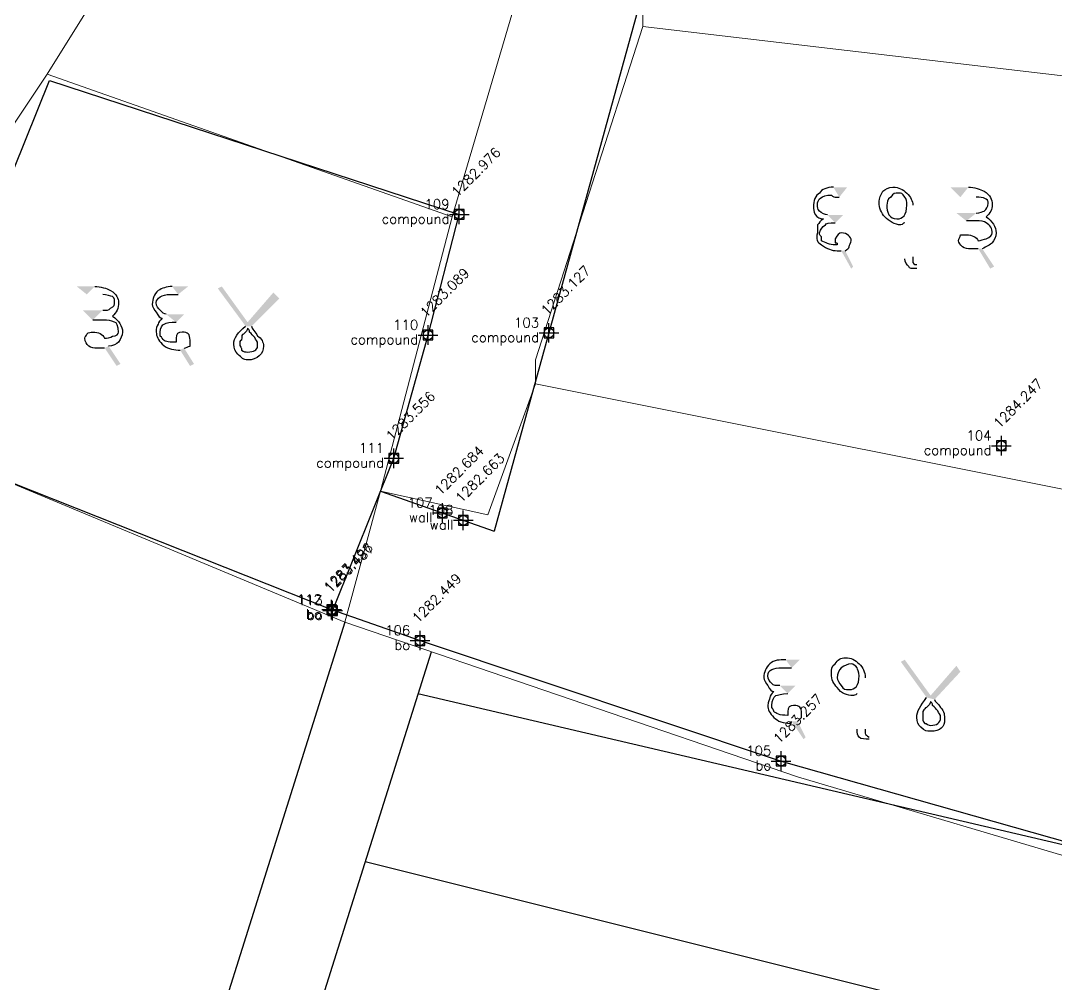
# Model space of a CAD drawing. Header units: metres. Extents: x 345912 to 349030, y 3061206 to 3061792.
# Drawn here: x 346827.06 to 346853.55, y 3061487.11 to 3061511.76 of the extents above; entities that cross this region are included whole.
import ezdxf
from ezdxf.enums import TextEntityAlignment as Align

# ---------------------------------------------------------------- set-up
doc = ezdxf.new("R2010")
doc.units = ezdxf.units.M
doc.header["$MEASUREMENT"] = 0
doc.header["$PDMODE"] = 98
doc.header["$PDSIZE"] = 0.25
for name, color, linetype in [('bo', 7, 'Continuous'), ('Boundary', 6, 'Continuous'), ('compound', 7, 'Continuous'), ('Features', 5, 'Continuous'), ('PDF4_Geometry', 7, 'Continuous'), ('PDF4_Solid Fills', 7, 'Continuous'), ('Points', 7, 'Continuous'), ('Points-ELV', 6, 'Continuous'), ('Points-NUM', 4, 'Continuous'), ('Points-TXT', 3, 'Continuous'), ('wall', 42, 'Continuous')]:
    doc.layers.add(name, color=color, linetype=linetype)
doc.styles.add('romans', font='romans.shx')

# ---------------------------------------------------------------- blocks, each defined once
blk = doc.blocks.new('POINTS')
at = {"layer": 'Points'}
blk.add_line((0, 0), (0, 0), dxfattribs=at)
blk.add_point((0, 0), dxfattribs=at)
at = {"layer": 'Points-ELV', "style": 'romans'}
blk.add_attdef('ELEV', text='', height=1, rotation=45, dxfattribs=at).set_placement((0, 0), align=Align.BOTTOM_LEFT)
at = {"layer": 'Points-NUM', "style": 'romans'}
blk.add_attdef('PTNUM', text='', height=1, dxfattribs=at).set_placement((0, 0), align=Align.BOTTOM_RIGHT)
at = {"layer": 'Points-TXT', "style": 'romans'}
blk.add_attdef('DESC', text='', height=1, dxfattribs=at).set_placement((0, 0), align=Align.BOTTOM_RIGHT)
blk = doc.blocks.new('dh')
at = {"layer": 'Boundary'}
blk.add_lwpolyline([(346550.096, 3061299.2), (346553.718, 3061308.447), (346559.814, 3061320.222), (346570.738, 3061315.886), (346573, 3061315.095), (346582.238, 3061312.012), (346591.155, 3061309.482), (346594.07465, 3061308.65361), (346600.012, 3061309.172), (346601.871, 3061311.018), (346603.141, 3061312.283), (346611.952, 3061317.989)], dxfattribs=at)
at = {"layer": 'Features'}
for points in [[(346578.814, 3061332.103), (346574.89876, 3061317.89177)], [(346559.814, 3061320.222), (346563.52092, 3061329.41907), (346574.005, 3061325.996)], [(346570.76731, 3061315.87437), (346572.329, 3061319.758), (346573.205, 3061322.91), (346574.005, 3061325.996)], [(346571.99222, 3061318.92049), (346574.89876, 3061317.89177)]]:
    blk.add_lwpolyline(points, dxfattribs=at)
at = {"layer": 'bo', "linetype": 'Continuous'}
ref = blk.add_blockref('POINTS', (346570.738, 3061315.886, 1283.496), dxfattribs=at)
ref.add_attrib('PTNUM', '112', dxfattribs={"layer": 'Points-NUM', "height": 0.25, "style": 'romans'}).set_placement((346570.488, 3061315.9485, 1283.496), align=Align.BOTTOM_RIGHT)
ref.add_attrib('DESC', 'bo', dxfattribs={"layer": 'Points-TXT', "height": 0.25, "style": 'romans'}).set_placement((346570.488, 3061315.5735, 1283.496), align=Align.BOTTOM_RIGHT)
ref.add_attrib('ELEV', '1283.496', dxfattribs={"layer": 'Points-ELV', "height": 0.25, "rotation": 45, "style": 'romans'}).set_placement((346570.738, 3061316.261, 1283.496), align=Align.BOTTOM_LEFT)
ref = blk.add_blockref('POINTS', (346570.762, 3061315.861, 1283.487), dxfattribs=at)
ref.add_attrib('PTNUM', '113', dxfattribs={"layer": 'Points-NUM', "height": 0.25, "style": 'romans'}).set_placement((346570.512, 3061315.9235, 1283.487), align=Align.BOTTOM_RIGHT)
ref.add_attrib('DESC', 'bo', dxfattribs={"layer": 'Points-TXT', "height": 0.25, "style": 'romans'}).set_placement((346570.512, 3061315.5485, 1283.487), align=Align.BOTTOM_RIGHT)
ref.add_attrib('ELEV', '1283.487', dxfattribs={"layer": 'Points-ELV', "height": 0.25, "rotation": 45, "style": 'romans'}).set_placement((346570.762, 3061316.236, 1283.487), align=Align.BOTTOM_LEFT)
ref = blk.add_blockref('POINTS', (346573, 3061315.095, 1282.449), dxfattribs=at)
ref.add_attrib('PTNUM', '106', dxfattribs={"layer": 'Points-NUM', "height": 0.25, "style": 'romans'}).set_placement((346572.75, 3061315.1575, 1282.449), align=Align.BOTTOM_RIGHT)
ref.add_attrib('DESC', 'bo', dxfattribs={"layer": 'Points-TXT', "height": 0.25, "style": 'romans'}).set_placement((346572.75, 3061314.7825, 1282.449), align=Align.BOTTOM_RIGHT)
ref.add_attrib('ELEV', '1282.449', dxfattribs={"layer": 'Points-ELV', "height": 0.25, "rotation": 45, "style": 'romans'}).set_placement((346573, 3061315.47, 1282.449), align=Align.BOTTOM_LEFT)
ref = blk.add_blockref('POINTS', (346582.238, 3061312.012, 1283.257), dxfattribs=at)
ref.add_attrib('PTNUM', '105', dxfattribs={"layer": 'Points-NUM', "height": 0.25, "style": 'romans'}).set_placement((346581.988, 3061312.0745, 1283.257), align=Align.BOTTOM_RIGHT)
ref.add_attrib('DESC', 'bo', dxfattribs={"layer": 'Points-TXT', "height": 0.25, "style": 'romans'}).set_placement((346581.988, 3061311.6995, 1283.257), align=Align.BOTTOM_RIGHT)
ref.add_attrib('ELEV', '1283.257', dxfattribs={"layer": 'Points-ELV', "height": 0.25, "rotation": 45, "style": 'romans'}).set_placement((346582.238, 3061312.387, 1283.257), align=Align.BOTTOM_LEFT)
at = {"layer": 'compound', "linetype": 'Continuous'}
ref = blk.add_blockref('POINTS', (346574.005, 3061325.996, 1282.976), dxfattribs=at)
ref.add_attrib('PTNUM', '109', dxfattribs={"layer": 'Points-NUM', "height": 0.25, "style": 'romans'}).set_placement((346573.755, 3061326.0585, 1282.976), align=Align.BOTTOM_RIGHT)
ref.add_attrib('DESC', 'compound', dxfattribs={"layer": 'Points-TXT', "height": 0.25, "style": 'romans'}).set_placement((346573.755, 3061325.6835, 1282.976), align=Align.BOTTOM_RIGHT)
ref.add_attrib('ELEV', '1282.976', dxfattribs={"layer": 'Points-ELV', "height": 0.25, "rotation": 45, "style": 'romans'}).set_placement((346574.005, 3061326.371, 1282.976), align=Align.BOTTOM_LEFT)
ref = blk.add_blockref('POINTS', (346573.205, 3061322.91, 1283.089), dxfattribs=at)
ref.add_attrib('PTNUM', '110', dxfattribs={"layer": 'Points-NUM', "height": 0.25, "style": 'romans'}).set_placement((346572.955, 3061322.9725, 1283.089), align=Align.BOTTOM_RIGHT)
ref.add_attrib('DESC', 'compound', dxfattribs={"layer": 'Points-TXT', "height": 0.25, "style": 'romans'}).set_placement((346572.955, 3061322.5975, 1283.089), align=Align.BOTTOM_RIGHT)
ref.add_attrib('ELEV', '1283.089', dxfattribs={"layer": 'Points-ELV', "height": 0.25, "rotation": 45, "style": 'romans'}).set_placement((346573.205, 3061323.285, 1283.089), align=Align.BOTTOM_LEFT)
ref = blk.add_blockref('POINTS', (346576.297, 3061322.967, 1283.127), dxfattribs=at)
ref.add_attrib('PTNUM', '103', dxfattribs={"layer": 'Points-NUM', "height": 0.25, "style": 'romans'}).set_placement((346576.047, 3061323.0295, 1283.127), align=Align.BOTTOM_RIGHT)
ref.add_attrib('DESC', 'compound', dxfattribs={"layer": 'Points-TXT', "height": 0.25, "style": 'romans'}).set_placement((346576.047, 3061322.6545, 1283.127), align=Align.BOTTOM_RIGHT)
ref.add_attrib('ELEV', '1283.127', dxfattribs={"layer": 'Points-ELV', "height": 0.25, "rotation": 45, "style": 'romans'}).set_placement((346576.297, 3061323.342, 1283.127), align=Align.BOTTOM_LEFT)
ref = blk.add_blockref('POINTS', (346587.873, 3061320.079, 1284.247), dxfattribs=at)
ref.add_attrib('PTNUM', '104', dxfattribs={"layer": 'Points-NUM', "height": 0.25, "style": 'romans'}).set_placement((346587.623, 3061320.1415, 1284.247), align=Align.BOTTOM_RIGHT)
ref.add_attrib('DESC', 'compound', dxfattribs={"layer": 'Points-TXT', "height": 0.25, "style": 'romans'}).set_placement((346587.623, 3061319.7665, 1284.247), align=Align.BOTTOM_RIGHT)
ref.add_attrib('ELEV', '1284.247', dxfattribs={"layer": 'Points-ELV', "height": 0.25, "rotation": 45, "style": 'romans'}).set_placement((346587.873, 3061320.454, 1284.247), align=Align.BOTTOM_LEFT)
ref = blk.add_blockref('POINTS', (346572.329, 3061319.758, 1283.556), dxfattribs=at)
ref.add_attrib('PTNUM', '111', dxfattribs={"layer": 'Points-NUM', "height": 0.25, "style": 'romans'}).set_placement((346572.079, 3061319.8205, 1283.556), align=Align.BOTTOM_RIGHT)
ref.add_attrib('DESC', 'compound', dxfattribs={"layer": 'Points-TXT', "height": 0.25, "style": 'romans'}).set_placement((346572.079, 3061319.4455, 1283.556), align=Align.BOTTOM_RIGHT)
ref.add_attrib('ELEV', '1283.556', dxfattribs={"layer": 'Points-ELV', "height": 0.25, "rotation": 45, "style": 'romans'}).set_placement((346572.329, 3061320.133, 1283.556), align=Align.BOTTOM_LEFT)
at = {"layer": 'wall', "linetype": 'Continuous'}
ref = blk.add_blockref('POINTS', (346573.573, 3061318.361, 1282.684), dxfattribs=at)
ref.add_attrib('PTNUM', '107', dxfattribs={"layer": 'Points-NUM', "height": 0.25, "style": 'romans'}).set_placement((346573.323, 3061318.4235, 1282.684), align=Align.BOTTOM_RIGHT)
ref.add_attrib('DESC', 'wall', dxfattribs={"layer": 'Points-TXT', "height": 0.25, "style": 'romans'}).set_placement((346573.323, 3061318.0485, 1282.684), align=Align.BOTTOM_RIGHT)
ref.add_attrib('ELEV', '1282.684', dxfattribs={"layer": 'Points-ELV', "height": 0.25, "rotation": 45, "style": 'romans'}).set_placement((346573.573, 3061318.736, 1282.684), align=Align.BOTTOM_LEFT)
ref = blk.add_blockref('POINTS', (346574.107, 3061318.172, 1282.663), dxfattribs=at)
ref.add_attrib('PTNUM', '108', dxfattribs={"layer": 'Points-NUM', "height": 0.25, "style": 'romans'}).set_placement((346573.857, 3061318.2345, 1282.663), align=Align.BOTTOM_RIGHT)
ref.add_attrib('DESC', 'wall', dxfattribs={"layer": 'Points-TXT', "height": 0.25, "style": 'romans'}).set_placement((346573.857, 3061317.8595, 1282.663), align=Align.BOTTOM_RIGHT)
ref.add_attrib('ELEV', '1282.663', dxfattribs={"layer": 'Points-ELV', "height": 0.25, "rotation": 45, "style": 'romans'}).set_placement((346574.107, 3061318.547, 1282.663), align=Align.BOTTOM_LEFT)

msp = doc.modelspace()

# ---------------------------------------------------------------- hatches: boundary and pattern name
at = {"layer": 'PDF4_Solid Fills', "transparency": 33554559}
h = msp.add_hatch(color=256, dxfattribs=at)
h.paths.add_polyline_path([(346848.00028, 3061507.24923), (346848.20348, 3061507.50323), (346847.84788, 3061507.50323)], flags=0)
h.paths.add_polyline_path([(346848.05108, 3061505.87763), (346848.30508, 3061505.42043), (346848.35588, 3061505.47123), (346848.15268, 3061505.87763)], flags=0)
h.paths.add_polyline_path([(346847.89868, 3061506.58883), (346848.10188, 3061506.79203), (346847.69548, 3061506.79203)], flags=0)
h.paths.add_polyline_path([(346849.87988, 3061507.04603), (346849.87988, 3061505.72523)], flags=0)
h.paths.add_polyline_path([(346849.98148, 3061505.52203), (346849.98148, 3061505.42043)], flags=0)
h.paths.add_polyline_path([(346851.09908, 3061507.24923), (346850.84508, 3061507.50323), (346851.30228, 3061507.50323)], flags=0)
h.paths.add_polyline_path([(346851.65788, 3061505.92843), (346851.96268, 3061505.47123), (346851.86108, 3061505.42043), (346851.55628, 3061505.92843)], flags=0)
h.paths.add_polyline_path([(346851.25148, 3061506.63963), (346850.99748, 3061506.84283), (346851.50548, 3061506.84283)], flags=0)
h = msp.add_hatch(color=256, dxfattribs=at)
h.paths.add_polyline_path([(346828.74707, 3061504.76003), (346828.49307, 3061504.96323), (346828.95027, 3061504.96323)], flags=0)
h.paths.add_polyline_path([(346829.30587, 3061503.43923), (346829.61067, 3061502.98203), (346829.50907, 3061502.93123), (346829.20427, 3061503.38843)], flags=0)
h.paths.add_polyline_path([(346828.89947, 3061504.09963), (346828.64547, 3061504.35363), (346829.15347, 3061504.35363)], flags=0)
h.paths.add_polyline_path([(346831.08387, 3061504.76003), (346831.33787, 3061504.96323), (346830.93147, 3061504.96323)], flags=0)
h.paths.add_polyline_path([(346831.13467, 3061503.33763), (346831.38867, 3061502.93123), (346831.49027, 3061502.98203), (346831.23627, 3061503.38843)], flags=0)
h.paths.add_polyline_path([(346831.03307, 3061504.04883), (346831.23627, 3061504.25203), (346830.77907, 3061504.25203)], flags=0)
h.paths.add_polyline_path([(346832.81107, 3061503.94723), (346832.09987, 3061504.91243), (346832.20147, 3061504.96323), (346832.86187, 3061504.04883), (346833.52227, 3061504.81083), (346833.67467, 3061504.65843), (346832.96347, 3061503.94723)], flags=0)
h = msp.add_hatch(color=256, dxfattribs=at)
h.paths.add_polyline_path([(346846.78108, 3061495.20963), (346846.98428, 3061495.41283), (346846.62868, 3061495.41283)], flags=0)
h.paths.add_polyline_path([(346846.78108, 3061493.83803), (346847.08588, 3061493.38083), (346847.13668, 3061493.43163), (346846.93348, 3061493.83803)], flags=0)
h.paths.add_polyline_path([(346846.67948, 3061494.54923), (346846.88268, 3061494.75243), (346846.47628, 3061494.75243)], flags=0)
h.paths.add_polyline_path([(346848.66068, 3061494.95563), (346848.66068, 3061493.63483)], flags=0)
h.paths.add_polyline_path([(346848.76228, 3061493.43163), (346848.76228, 3061493.38083)], flags=0)
h.paths.add_polyline_path([(346850.23548, 3061494.44763), (346849.57508, 3061495.36203), (346849.67668, 3061495.41283), (346850.33708, 3061494.49843), (346850.99748, 3061495.26043), (346851.09908, 3061495.10803), (346850.43868, 3061494.39683)], flags=0)

# ---------------------------------------------------------------- linework, layer by layer
at = {"layer": 'Features'}
for points in [[(346835.35108, 3061496.37803), (346829.65836, 3061478.29376)], [(346837.55612, 3061495.60769), (346831.8634, 3061477.52342)], [(346835.86977, 3061490.25062), (346868.4932, 3061482.09939)]]:
    msp.add_lwpolyline(points, dxfattribs=at)
at = {"layer": 'Features', "elevation": 1287.164}
msp.add_lwpolyline([(346855.46928, 3061490.27253), (346837.21964, 3061494.53879)], dxfattribs=at)
at = {"layer": 'PDF4_Geometry', "lineweight": 9}
for points in [[(346834.43668, 3061530.51563), (346831.08388, 3061518.93323), (346829.25507, 3061512.83723), (346827.73108, 3061510.39883), (346825.29268, 3061506.74124), (346824.37828, 3061500.95003), (346819.80628, 3061485.40523), (346818.28227, 3061480.22363), (346817.06308, 3061475.65163), (346814.62468, 3061466.81243), (346813.71028, 3061465.89803), (346805.48068, 3061465.59323), (346793.59348, 3061465.89803), (346792.06947, 3061466.50764), (346792.06947, 3061484.49083), (346793.59348, 3061500.34043), (346793.28867, 3061504.30283), (346792.06947, 3061519.84763), (346790.24068, 3061530.21083), (346792.37428, 3061530.82043), (346798.47028, 3061531.12523), (346807.61428, 3061531.12523), (346819.80628, 3061531.12523), (346829.55988, 3061530.51563)], [(346834.43668, 3061530.51563), (346831.08388, 3061518.93323), (346829.25507, 3061512.83723), (346827.73108, 3061510.39883), (346825.29268, 3061506.74124), (346824.37828, 3061500.95003), (346819.80628, 3061485.40523), (346818.28227, 3061480.22363), (346817.06308, 3061475.65163), (346814.62468, 3061466.81243), (346813.71028, 3061465.89803), (346805.48068, 3061465.59323), (346793.59348, 3061465.89803), (346792.06947, 3061466.50764), (346792.06947, 3061484.49083), (346793.59348, 3061500.34043), (346793.28867, 3061504.30283), (346792.06947, 3061519.84763), (346790.24068, 3061530.21083), (346792.37428, 3061530.82043), (346798.47028, 3061531.12523), (346807.61428, 3061531.12523), (346819.80628, 3061531.12523), (346829.55988, 3061530.51563)], [(346845.40947, 3061529.90603), (346839.61828, 3061511.92283), (346838.09427, 3061506.74124), (346827.73108, 3061510.39883), (346829.25507, 3061512.83723), (346831.08388, 3061518.93323), (346834.43668, 3061530.51563)], [(346845.40947, 3061529.90603), (346839.61828, 3061511.92283), (346838.09427, 3061506.74124), (346827.73108, 3061510.39883), (346829.25507, 3061512.83723), (346831.08388, 3061518.93323), (346834.43668, 3061530.51563)], [(346848.45748, 3061529.90603), (346846.01908, 3061522.28603), (346846.01908, 3061521.98123), (346846.01908, 3061521.67643), (346845.10468, 3061519.23803), (346842.97108, 3061512.22764), (346842.97108, 3061511.61803), (346840.22787, 3061503.08363), (346840.22787, 3061502.47403), (346839.00867, 3061499.12124), (346836.26548, 3061499.73083), (346838.09427, 3061506.74124), (346839.61828, 3061511.92283), (346845.40947, 3061529.90603)], [(346848.45748, 3061529.90603), (346846.01908, 3061522.28603), (346846.01908, 3061521.98123), (346846.01908, 3061521.67643), (346845.10468, 3061519.23803), (346842.97108, 3061512.22764), (346842.97108, 3061511.61803), (346840.22787, 3061503.08363), (346840.22787, 3061502.47403), (346839.00867, 3061499.12124), (346836.26548, 3061499.73083), (346838.09427, 3061506.74124), (346839.61828, 3061511.92283), (346845.40947, 3061529.90603)], [(346860.64947, 3061518.32363), (346859.12548, 3061510.39883), (346859.12548, 3061510.09403), (346858.82067, 3061509.48443), (346858.51587, 3061509.78923), (346842.97108, 3061511.61803), (346842.97108, 3061512.22764), (346845.10468, 3061519.23803)], [(346860.64947, 3061518.32363), (346859.12548, 3061510.39883), (346859.12548, 3061510.09403), (346858.82067, 3061509.48443), (346858.51587, 3061509.78923), (346842.97108, 3061511.61803), (346842.97108, 3061512.22764), (346845.10468, 3061519.23803)], [(346858.82067, 3061509.48443), (346856.99188, 3061499.42603), (346856.99188, 3061499.12124), (346840.22787, 3061502.47403), (346840.22787, 3061503.08363), (346842.97108, 3061511.61803), (346858.51587, 3061509.78923)], [(346858.82067, 3061509.48443), (346856.99188, 3061499.42603), (346856.99188, 3061499.12124), (346840.22787, 3061502.47403), (346840.22787, 3061503.08363), (346842.97108, 3061511.61803), (346858.51587, 3061509.78923)], [(346838.09427, 3061506.74124), (346836.26548, 3061499.73083), (346835.35108, 3061496.37803), (346824.37828, 3061500.95003), (346825.29268, 3061506.74124), (346827.73108, 3061510.39883)], [(346838.09427, 3061506.74124), (346836.26548, 3061499.73083), (346835.35108, 3061496.37803), (346824.37828, 3061500.95003), (346825.29268, 3061506.74124), (346827.73108, 3061510.39883)], [(346856.99188, 3061499.12124), (346855.16308, 3061489.97723), (346846.93348, 3061492.41564), (346835.35108, 3061496.37803), (346836.26548, 3061499.73083), (346839.00867, 3061499.12124), (346840.22787, 3061502.47403)], [(346856.99188, 3061499.12124), (346855.16308, 3061489.97723), (346846.93348, 3061492.41564), (346835.35108, 3061496.37803), (346836.26548, 3061499.73083), (346839.00867, 3061499.12124), (346840.22787, 3061502.47403)], [(346888.99587, 3061495.46363), (346887.16707, 3061481.74764), (346885.03348, 3061468.64124), (346852.41988, 3061474.43243), (346818.28227, 3061480.22363), (346819.80628, 3061485.40523), (346824.37828, 3061500.95003), (346835.35108, 3061496.37803), (346846.93348, 3061492.41564), (346855.16308, 3061489.97723), (346864.61188, 3061487.53883), (346869.79348, 3061491.50124), (346872.23188, 3061492.72043), (346875.27988, 3061495.76844), (346877.10867, 3061496.98764), (346879.54707, 3061497.29243), (346883.20468, 3061498.20683), (346889.91028, 3061501.55963)], [(346888.99587, 3061495.46363), (346887.16707, 3061481.74764), (346885.03348, 3061468.64124), (346852.41988, 3061474.43243), (346818.28227, 3061480.22363), (346819.80628, 3061485.40523), (346824.37828, 3061500.95003), (346835.35108, 3061496.37803), (346846.93348, 3061492.41564), (346855.16308, 3061489.97723), (346864.61188, 3061487.53883), (346869.79348, 3061491.50124), (346872.23188, 3061492.72043), (346875.27988, 3061495.76844), (346877.10867, 3061496.98764), (346879.54707, 3061497.29243), (346883.20468, 3061498.20683), (346889.91028, 3061501.55963)]]:
    msp.add_lwpolyline(points, close=True, dxfattribs=at)
at = {"layer": 'PDF4_Geometry', "lineweight": 25}
for points in [[(346847.49228, 3061507.35083), (346847.39068, 3061507.30003), (346847.33988, 3061507.14763), (346847.33988, 3061506.99523)], [(346847.44148, 3061507.04603), (346847.44148, 3061507.19843), (346847.54308, 3061507.30003), (346847.79708, 3061507.30003)], [(346847.84788, 3061507.50323), (346847.69548, 3061507.50323), (346847.54308, 3061507.45243), (346847.49228, 3061507.35083)], [(346847.79708, 3061507.30003), (346847.79708, 3061507.30003), (346847.84788, 3061507.24923), (346847.89868, 3061507.24923)], [(346847.89868, 3061507.24923), (346847.94948, 3061507.24923), (346848.00028, 3061507.24923), (346848.00028, 3061507.24923)], [(346849.01628, 3061507.09683), (346849.01628, 3061507.24923), (346849.06708, 3061507.30003), (346849.11788, 3061507.40163)], [(346849.11788, 3061507.40163), (346849.16868, 3061507.45243), (346849.27028, 3061507.50323), (346849.37188, 3061507.50323)], [(346849.32108, 3061507.24923), (346849.21948, 3061507.19843), (346849.21948, 3061507.09683), (346849.21948, 3061507.04603)], [(346849.52428, 3061507.35083), (346849.42268, 3061507.35083), (346849.37188, 3061507.35083), (346849.32108, 3061507.24923)], [(346849.37188, 3061507.50323), (346849.52428, 3061507.50323), (346849.62588, 3061507.45243), (346849.72748, 3061507.35083)], [(346849.67668, 3061507.24923), (346849.62588, 3061507.35083), (346849.57508, 3061507.35083), (346849.52428, 3061507.35083)], [(346849.72748, 3061507.04603), (346849.72748, 3061507.14763), (346849.72748, 3061507.19843), (346849.67668, 3061507.24923)], [(346849.72748, 3061507.35083), (346849.82908, 3061507.24923), (346849.87988, 3061507.14763), (346849.87988, 3061507.04603)], [(346851.30228, 3061507.50323), (346851.45468, 3061507.50323), (346851.60708, 3061507.45243), (346851.70868, 3061507.40163)], [(346851.75948, 3061507.19843), (346851.65788, 3061507.24923), (346851.60708, 3061507.24923), (346851.50548, 3061507.24923)], [(346851.70868, 3061507.40163), (346851.86108, 3061507.30003), (346851.91188, 3061507.19843), (346851.91188, 3061507.04603)], [(346847.33988, 3061506.99523), (346847.33988, 3061506.94443), (346847.33988, 3061506.89363), (346847.39068, 3061506.79203)], [(346847.49228, 3061506.89363), (346847.44148, 3061506.94443), (346847.44148, 3061506.99523), (346847.44148, 3061507.04603)], [(346849.16868, 3061506.74123), (346849.06708, 3061506.84283), (346849.01628, 3061506.99523), (346849.01628, 3061507.09683)], [(346849.21948, 3061507.04603), (346849.21948, 3061506.94443), (346849.21948, 3061506.89363), (346849.27028, 3061506.79203)], [(346849.47348, 3061506.69043), (346849.62588, 3061506.69043), (346849.72748, 3061506.79203), (346849.72748, 3061507.04603)], [(346851.70868, 3061506.89363), (346851.75948, 3061506.94443), (346851.81028, 3061506.99523), (346851.81028, 3061507.09683)], [(346851.81028, 3061507.09683), (346851.81028, 3061507.14763), (346851.81028, 3061507.14763), (346851.75948, 3061507.19843)], [(346851.91188, 3061507.04603), (346851.91188, 3061506.94443), (346851.86108, 3061506.84283), (346851.75948, 3061506.74123)], [(346847.39068, 3061506.79203), (346847.44148, 3061506.74123), (346847.49228, 3061506.69043), (346847.59388, 3061506.69043)], [(346847.69548, 3061506.79203), (346847.64468, 3061506.79203), (346847.54308, 3061506.84283), (346847.49228, 3061506.89363)], [(346849.57508, 3061506.53803), (346849.42268, 3061506.53803), (346849.27028, 3061506.63963), (346849.16868, 3061506.74123)], [(346849.27028, 3061506.79203), (346849.32108, 3061506.74123), (346849.37188, 3061506.69043), (346849.47348, 3061506.69043)], [(346851.50548, 3061506.84283), (346851.60708, 3061506.84283), (346851.65788, 3061506.89363), (346851.70868, 3061506.89363)], [(346851.75948, 3061506.74123), (346851.91188, 3061506.63963), (346852.01348, 3061506.48723), (346852.01348, 3061506.33483)], [(346847.59388, 3061506.69043), (346847.49228, 3061506.63963), (346847.49228, 3061506.58883), (346847.44148, 3061506.53803)], [(346847.44148, 3061506.53803), (346847.44148, 3061506.48723), (346847.44148, 3061506.38563), (346847.44148, 3061506.33483)], [(346847.49228, 3061506.33483), (346847.54308, 3061506.43643), (346847.54308, 3061506.48723), (346847.64468, 3061506.53803)], [(346847.64468, 3061506.53803), (346847.64468, 3061506.58883), (346847.74628, 3061506.58883), (346847.89868, 3061506.58883)], [(346849.67668, 3061506.58883), (346849.62588, 3061506.58883), (346849.62588, 3061506.53803), (346849.57508, 3061506.53803)], [(346851.35308, 3061506.63963), (346851.30228, 3061506.63963), (346851.30228, 3061506.63963), (346851.25148, 3061506.63963)], [(346851.50548, 3061506.63963), (346851.45468, 3061506.63963), (346851.40388, 3061506.63963), (346851.35308, 3061506.63963)], [(346851.75948, 3061506.58883), (346851.70868, 3061506.63963), (346851.60708, 3061506.63963), (346851.50548, 3061506.63963)], [(346851.91188, 3061506.33483), (346851.91188, 3061506.43643), (346851.86108, 3061506.53803), (346851.75948, 3061506.58883)], [(346847.44148, 3061506.33483), (346847.39068, 3061506.18243), (346847.44148, 3061506.08083), (346847.54308, 3061506.03003)], [(346847.54308, 3061506.23323), (346847.49228, 3061506.28403), (346847.49228, 3061506.28403), (346847.49228, 3061506.33483)], [(346847.54308, 3061506.13163), (346847.54308, 3061506.13163), (346847.54308, 3061506.18243), (346847.54308, 3061506.23323)], [(346848.05108, 3061506.33483), (346848.00028, 3061506.33483), (346847.94948, 3061506.28403), (346847.89868, 3061506.18243)], [(346847.89868, 3061506.18243), (346847.89868, 3061506.13163), (346847.89868, 3061506.13163), (346847.89868, 3061506.13163)], [(346848.30508, 3061506.13163), (346848.30508, 3061506.23323), (346848.20348, 3061506.33483), (346848.05108, 3061506.33483)], [(346851.04828, 3061506.13163), (346851.04828, 3061506.18243), (346851.09908, 3061506.23323), (346851.09908, 3061506.28403)], [(346851.09908, 3061506.28403), (346851.14988, 3061506.28403), (346851.20068, 3061506.28403), (346851.25148, 3061506.28403)], [(346851.25148, 3061506.28403), (346851.40388, 3061506.28403), (346851.50548, 3061506.23323), (346851.55628, 3061506.13163)], [(346851.55628, 3061506.13163), (346851.60708, 3061506.13163), (346851.70868, 3061506.18243), (346851.75948, 3061506.18243)], [(346851.75948, 3061506.18243), (346851.86108, 3061506.23323), (346851.91188, 3061506.28403), (346851.91188, 3061506.33483)], [(346852.01348, 3061506.33483), (346852.01348, 3061506.23323), (346851.96268, 3061506.13163), (346851.91188, 3061506.08083)], [(346847.89868, 3061506.03003), (346847.74628, 3061506.03003), (346847.64468, 3061506.08083), (346847.54308, 3061506.13163)], [(346847.54308, 3061506.03003), (346847.69548, 3061505.92843), (346847.79708, 3061505.87763), (346847.94948, 3061505.87763)], [(346847.89868, 3061506.13163), (346847.89868, 3061506.13163), (346847.89868, 3061506.08083), (346847.89868, 3061506.08083)], [(346847.89868, 3061506.08083), (346847.94948, 3061506.08083), (346847.94948, 3061506.08083), (346847.94948, 3061506.03003)], [(346847.94948, 3061506.03003), (346847.89868, 3061506.03003), (346847.89868, 3061506.03003), (346847.89868, 3061506.03003)], [(346848.15268, 3061505.87763), (346848.20348, 3061505.92843), (346848.25428, 3061505.92843), (346848.25428, 3061505.97923)], [(346848.25428, 3061505.97923), (346848.25428, 3061506.03003), (346848.30508, 3061506.08083), (346848.30508, 3061506.13163)], [(346851.14988, 3061505.97923), (346851.09908, 3061506.03003), (346851.04828, 3061506.08083), (346851.04828, 3061506.13163)], [(346851.35308, 3061505.92843), (346851.30228, 3061505.92843), (346851.20068, 3061505.92843), (346851.14988, 3061505.97923)], [(346851.55628, 3061505.92843), (346851.50548, 3061505.92843), (346851.45468, 3061505.92843), (346851.35308, 3061505.92843)], [(346851.91188, 3061506.08083), (346851.86108, 3061506.03003), (346851.75948, 3061505.97923), (346851.65788, 3061505.92843)], [(346847.94948, 3061505.87763), (346848.00028, 3061505.87763), (346848.00028, 3061505.87763), (346848.05108, 3061505.87763)], [(346849.77828, 3061505.47123), (346849.72748, 3061505.52203), (346849.67668, 3061505.57283), (346849.67668, 3061505.67443)], [(346849.87988, 3061505.72523), (346849.87988, 3061505.62363), (346849.87988, 3061505.57283), (346849.87988, 3061505.57283)], [(346849.98148, 3061505.42043), (346849.87988, 3061505.42043), (346849.77828, 3061505.42043), (346849.77828, 3061505.47123)], [(346849.87988, 3061505.57283), (346849.93068, 3061505.52203), (346849.93068, 3061505.52203), (346849.98148, 3061505.52203)], [(346828.95027, 3061504.96323), (346829.10267, 3061504.96323), (346829.25507, 3061504.91243), (346829.35667, 3061504.86163)], [(346829.35667, 3061504.86163), (346829.50907, 3061504.76003), (346829.55987, 3061504.65843), (346829.55987, 3061504.55683)], [(346830.57587, 3061504.86163), (346830.47427, 3061504.76003), (346830.42347, 3061504.65843), (346830.42347, 3061504.50603)], [(346830.93147, 3061504.96323), (346830.77907, 3061504.96323), (346830.67747, 3061504.91243), (346830.57587, 3061504.86163)], [(346829.40747, 3061504.70923), (346829.35667, 3061504.70923), (346829.25507, 3061504.76003), (346829.15347, 3061504.76003)], [(346829.45827, 3061504.55683), (346829.45827, 3061504.60763), (346829.45827, 3061504.65843), (346829.40747, 3061504.70923)], [(346830.52507, 3061504.55683), (346830.52507, 3061504.65843), (346830.67747, 3061504.76003), (346830.88067, 3061504.76003)], [(346830.88067, 3061504.76003), (346830.93147, 3061504.76003), (346830.98227, 3061504.76003), (346831.03307, 3061504.76003)], [(346831.03307, 3061504.76003), (346831.03307, 3061504.76003), (346831.08387, 3061504.76003), (346831.08387, 3061504.76003)], [(346829.15347, 3061504.35363), (346829.25507, 3061504.35363), (346829.30587, 3061504.35363), (346829.35667, 3061504.40443)], [(346829.35667, 3061504.40443), (346829.45827, 3061504.45523), (346829.45827, 3061504.50603), (346829.45827, 3061504.55683)], [(346829.55987, 3061504.55683), (346829.55987, 3061504.40443), (346829.50907, 3061504.30283), (346829.40747, 3061504.20123)], [(346830.42347, 3061504.50603), (346830.42347, 3061504.45523), (346830.47427, 3061504.35363), (346830.52507, 3061504.30283)], [(346830.62667, 3061504.35363), (346830.57587, 3061504.40443), (346830.52507, 3061504.45523), (346830.52507, 3061504.55683)], [(346830.77907, 3061504.25203), (346830.72827, 3061504.25203), (346830.67747, 3061504.30283), (346830.62667, 3061504.35363)], [(346829.05187, 3061504.09963), (346829.00107, 3061504.09963), (346828.95027, 3061504.09963), (346828.89947, 3061504.09963)], [(346829.15347, 3061504.09963), (346829.10267, 3061504.09963), (346829.10267, 3061504.09963), (346829.05187, 3061504.09963)], [(346829.45827, 3061504.04883), (346829.35667, 3061504.09963), (346829.30587, 3061504.09963), (346829.15347, 3061504.09963)], [(346829.40747, 3061504.20123), (346829.55987, 3061504.09963), (346829.66147, 3061503.94723), (346829.66147, 3061503.79483)], [(346830.52507, 3061504.30283), (346830.57587, 3061504.20123), (346830.62667, 3061504.15043), (346830.67747, 3061504.15043)], [(346830.67747, 3061504.15043), (346830.62667, 3061504.09963), (346830.57587, 3061504.04883), (346830.57587, 3061503.99803)], [(346829.55987, 3061503.79483), (346829.55987, 3061503.94723), (346829.50907, 3061504.04883), (346829.45827, 3061504.04883)], [(346830.57587, 3061503.99803), (346830.52507, 3061503.94723), (346830.52507, 3061503.89643), (346830.52507, 3061503.79483)], [(346830.62667, 3061503.79483), (346830.62667, 3061503.89643), (346830.67747, 3061503.99803), (346830.72827, 3061503.99803)], [(346830.72827, 3061503.99803), (346830.77907, 3061504.04883), (346830.88067, 3061504.04883), (346831.03307, 3061504.04883)], [(346832.50627, 3061503.49003), (346832.50627, 3061503.64243), (346832.60787, 3061503.79483), (346832.81107, 3061503.94723)], [(346832.86187, 3061503.89643), (346832.86187, 3061503.84563), (346832.81107, 3061503.79483), (346832.76027, 3061503.74403)], [(346832.91267, 3061503.79483), (346832.91267, 3061503.79483), (346832.91267, 3061503.84563), (346832.86187, 3061503.89643)], [(346832.96347, 3061503.94723), (346832.96347, 3061503.89643), (346833.06507, 3061503.79483), (346833.11587, 3061503.69323)], [(346828.69627, 3061503.64243), (346828.69627, 3061503.69323), (346828.74707, 3061503.69323), (346828.74707, 3061503.74403)], [(346828.79787, 3061503.43923), (346828.74707, 3061503.49003), (346828.69627, 3061503.54083), (346828.69627, 3061503.64243)], [(346828.74707, 3061503.74403), (346828.79787, 3061503.79483), (346828.84867, 3061503.79483), (346828.89947, 3061503.79483)], [(346828.89947, 3061503.79483), (346829.05187, 3061503.79483), (346829.15347, 3061503.74403), (346829.20427, 3061503.64243)], [(346829.20427, 3061503.64243), (346829.25507, 3061503.64243), (346829.35667, 3061503.64243), (346829.40747, 3061503.69323)], [(346829.55987, 3061503.54083), (346829.50907, 3061503.49003), (346829.40747, 3061503.43923), (346829.30587, 3061503.43923)], [(346829.40747, 3061503.69323), (346829.50907, 3061503.69323), (346829.55987, 3061503.74403), (346829.55987, 3061503.79483)], [(346829.66147, 3061503.79483), (346829.66147, 3061503.69323), (346829.61067, 3061503.64243), (346829.55987, 3061503.54083)], [(346830.52507, 3061503.79483), (346830.52507, 3061503.69323), (346830.57587, 3061503.59163), (346830.67747, 3061503.49003)], [(346830.62667, 3061503.69323), (346830.62667, 3061503.74403), (346830.62667, 3061503.79483), (346830.62667, 3061503.79483)], [(346830.67747, 3061503.64243), (346830.67747, 3061503.64243), (346830.67747, 3061503.64243), (346830.62667, 3061503.69323)], [(346830.98227, 3061503.54083), (346830.82987, 3061503.54083), (346830.72827, 3061503.54083), (346830.67747, 3061503.64243)], [(346831.03307, 3061503.54083), (346831.03307, 3061503.54083), (346831.03307, 3061503.54083), (346830.98227, 3061503.54083)], [(346831.18547, 3061503.79483), (346831.08387, 3061503.79483), (346831.03307, 3061503.74403), (346831.03307, 3061503.64243)], [(346831.03307, 3061503.64243), (346831.03307, 3061503.59163), (346831.03307, 3061503.59163), (346831.03307, 3061503.59163)], [(346831.03307, 3061503.59163), (346831.03307, 3061503.54083), (346831.03307, 3061503.54083), (346831.03307, 3061503.54083)], [(346831.38867, 3061503.59163), (346831.38867, 3061503.74403), (346831.33787, 3061503.79483), (346831.18547, 3061503.79483)], [(346831.38867, 3061503.43923), (346831.38867, 3061503.49003), (346831.38867, 3061503.54083), (346831.38867, 3061503.59163)], [(346832.70947, 3061503.59163), (346832.65867, 3061503.59163), (346832.65867, 3061503.54083), (346832.65867, 3061503.49003)], [(346832.76027, 3061503.74403), (346832.70947, 3061503.74403), (346832.70947, 3061503.69323), (346832.70947, 3061503.59163)], [(346833.01427, 3061503.69323), (346833.01427, 3061503.69323), (346832.96347, 3061503.74403), (346832.91267, 3061503.79483)], [(346833.11587, 3061503.54083), (346833.06507, 3061503.59163), (346833.06507, 3061503.64243), (346833.01427, 3061503.69323)], [(346833.11587, 3061503.69323), (346833.21747, 3061503.64243), (346833.26827, 3061503.54083), (346833.26827, 3061503.43923)], [(346833.11587, 3061503.43923), (346833.11587, 3061503.49003), (346833.11587, 3061503.49003), (346833.11587, 3061503.54083)], [(346829.00107, 3061503.38843), (346828.95027, 3061503.38843), (346828.84867, 3061503.38843), (346828.79787, 3061503.43923)], [(346829.20427, 3061503.38843), (346829.15347, 3061503.38843), (346829.10267, 3061503.38843), (346829.00107, 3061503.38843)], [(346830.67747, 3061503.49003), (346830.77907, 3061503.38843), (346830.93147, 3061503.33763), (346831.08387, 3061503.33763)], [(346831.08387, 3061503.33763), (346831.08387, 3061503.33763), (346831.13467, 3061503.33763), (346831.13467, 3061503.33763)], [(346831.23627, 3061503.38843), (346831.28707, 3061503.38843), (346831.33787, 3061503.43923), (346831.38867, 3061503.43923)], [(346832.60787, 3061503.23603), (346832.55707, 3061503.28683), (346832.50627, 3061503.38843), (346832.50627, 3061503.49003)], [(346832.65867, 3061503.49003), (346832.65867, 3061503.43923), (346832.70947, 3061503.38843), (346832.70947, 3061503.33763)], [(346832.70947, 3061503.33763), (346832.76027, 3061503.28683), (346832.81107, 3061503.28683), (346832.86187, 3061503.28683)], [(346832.86187, 3061503.28683), (346833.01427, 3061503.28683), (346833.11587, 3061503.33763), (346833.11587, 3061503.43923)], [(346833.26827, 3061503.43923), (346833.26827, 3061503.23603), (346833.11587, 3061503.08363), (346832.86187, 3061503.08363)], [(346832.86187, 3061503.08363), (346832.76027, 3061503.08363), (346832.70947, 3061503.13443), (346832.60787, 3061503.23603)], [(346846.62868, 3061495.41283), (346846.47628, 3061495.41283), (346846.32388, 3061495.41283), (346846.22228, 3061495.31123)], [(346847.89868, 3061495.31123), (346847.94948, 3061495.41283), (346848.05108, 3061495.46363), (346848.15268, 3061495.46363)], [(346848.15268, 3061495.46363), (346848.30508, 3061495.46363), (346848.40668, 3061495.41283), (346848.50828, 3061495.31123)], [(346846.22228, 3061495.31123), (346846.12068, 3061495.20963), (346846.06988, 3061495.10803), (346846.06988, 3061494.95563)], [(346846.17148, 3061495.00643), (346846.17148, 3061495.15883), (346846.32388, 3061495.20963), (346846.52708, 3061495.20963)], [(346846.52708, 3061495.20963), (346846.57788, 3061495.20963), (346846.62868, 3061495.20963), (346846.67948, 3061495.20963)], [(346846.67948, 3061495.20963), (346846.73028, 3061495.20963), (346846.73028, 3061495.20963), (346846.78108, 3061495.20963)], [(346847.79708, 3061495.05723), (346847.79708, 3061495.15883), (346847.79708, 3061495.26043), (346847.89868, 3061495.31123)], [(346847.94948, 3061494.70163), (346847.84788, 3061494.80323), (346847.79708, 3061494.90483), (346847.79708, 3061495.05723)], [(346848.05108, 3061495.20963), (346848.00028, 3061495.15883), (346847.94948, 3061495.05723), (346847.94948, 3061494.95563)], [(346848.30508, 3061495.31123), (346848.20348, 3061495.31123), (346848.15268, 3061495.26043), (346848.05108, 3061495.20963)], [(346848.45748, 3061495.20963), (346848.40668, 3061495.26043), (346848.35588, 3061495.31123), (346848.30508, 3061495.31123)], [(346848.50828, 3061495.00643), (346848.50828, 3061495.10803), (346848.45748, 3061495.15883), (346848.45748, 3061495.20963)], [(346848.50828, 3061495.31123), (346848.60988, 3061495.20963), (346848.66068, 3061495.10803), (346848.66068, 3061494.95563)], [(346846.06988, 3061494.95563), (346846.06988, 3061494.90483), (346846.12068, 3061494.80323), (346846.17148, 3061494.75243)], [(346846.27308, 3061494.80323), (346846.22228, 3061494.85403), (346846.17148, 3061494.90483), (346846.17148, 3061495.00643)], [(346846.47628, 3061494.75243), (346846.37468, 3061494.75243), (346846.32388, 3061494.75243), (346846.27308, 3061494.80323)], [(346847.94948, 3061494.95563), (346847.94948, 3061494.90483), (346848.00028, 3061494.80323), (346848.05108, 3061494.75243)], [(346848.25428, 3061494.65083), (346848.40668, 3061494.65083), (346848.50828, 3061494.75243), (346848.50828, 3061495.00643)], [(346846.17148, 3061494.75243), (346846.22228, 3061494.65083), (346846.27308, 3061494.60003), (346846.32388, 3061494.60003)], [(346846.32388, 3061494.60003), (346846.27308, 3061494.54923), (346846.22228, 3061494.49843), (346846.22228, 3061494.44763)], [(346846.37468, 3061494.49843), (346846.42548, 3061494.49843), (346846.52708, 3061494.54923), (346846.67948, 3061494.54923)], [(346848.35588, 3061494.49843), (346848.20348, 3061494.49843), (346848.05108, 3061494.54923), (346847.94948, 3061494.70163)], [(346848.05108, 3061494.75243), (346848.10188, 3061494.65083), (346848.15268, 3061494.65083), (346848.25428, 3061494.65083)], [(346848.45748, 3061494.54923), (346848.40668, 3061494.49843), (346848.35588, 3061494.49843), (346848.35588, 3061494.49843)], [(346846.22228, 3061494.44763), (346846.22228, 3061494.39683), (346846.17148, 3061494.34603), (346846.17148, 3061494.24443)], [(346846.27308, 3061494.24443), (346846.27308, 3061494.39683), (346846.32388, 3061494.44763), (346846.37468, 3061494.49843)], [(346849.98148, 3061493.93963), (346849.98148, 3061494.09203), (346850.08308, 3061494.24443), (346850.23548, 3061494.44763)], [(346850.33708, 3061494.34603), (346850.33708, 3061494.29523), (346850.28628, 3061494.24443), (346850.23548, 3061494.19363)], [(346850.38788, 3061494.24443), (346850.38788, 3061494.24443), (346850.38788, 3061494.29523), (346850.33708, 3061494.34603)], [(346850.43868, 3061494.39683), (346850.43868, 3061494.34603), (346850.54028, 3061494.29523), (346850.59108, 3061494.19363)], [(346846.17148, 3061494.24443), (346846.17148, 3061494.14283), (346846.22228, 3061494.04123), (346846.32388, 3061493.93963)], [(346846.27308, 3061494.19363), (346846.27308, 3061494.19363), (346846.27308, 3061494.24443), (346846.27308, 3061494.24443)], [(346846.32388, 3061494.09203), (346846.32388, 3061494.09203), (346846.32388, 3061494.14283), (346846.27308, 3061494.19363)], [(346846.67948, 3061493.99043), (346846.47628, 3061493.99043), (346846.37468, 3061494.04123), (346846.32388, 3061494.09203)], [(346846.83188, 3061494.24443), (346846.73028, 3061494.24443), (346846.67948, 3061494.19363), (346846.67948, 3061494.09203)], [(346846.67948, 3061494.09203), (346846.67948, 3061494.04123), (346846.67948, 3061494.04123), (346846.67948, 3061494.04123)], [(346846.67948, 3061494.04123), (346846.67948, 3061494.04123), (346846.67948, 3061493.99043), (346846.67948, 3061493.99043)], [(346847.03508, 3061494.04123), (346847.03508, 3061494.19363), (346846.98428, 3061494.24443), (346846.83188, 3061494.24443)], [(346847.03508, 3061493.93963), (346847.03508, 3061493.93963), (346847.03508, 3061493.99043), (346847.03508, 3061494.04123)], [(346850.23548, 3061494.19363), (346850.18468, 3061494.19363), (346850.18468, 3061494.14283), (346850.13388, 3061494.09203)], [(346850.13388, 3061494.09203), (346850.13388, 3061494.04123), (346850.13388, 3061493.99043), (346850.13388, 3061493.99043)], [(346850.48948, 3061494.14283), (346850.48948, 3061494.14283), (346850.43868, 3061494.19363), (346850.38788, 3061494.24443)], [(346850.59108, 3061493.99043), (346850.54028, 3061494.04123), (346850.54028, 3061494.09203), (346850.48948, 3061494.14283)], [(346850.59108, 3061494.19363), (346850.69268, 3061494.09203), (346850.69268, 3061493.99043), (346850.69268, 3061493.88883)], [(346846.32388, 3061493.93963), (346846.42548, 3061493.83803), (346846.57788, 3061493.78723), (346846.73028, 3061493.78723)], [(346846.73028, 3061493.78723), (346846.73028, 3061493.78723), (346846.78108, 3061493.78723), (346846.78108, 3061493.83803)], [(346846.93348, 3061493.83803), (346846.98428, 3061493.88883), (346846.98428, 3061493.88883), (346847.03508, 3061493.93963)], [(346850.08308, 3061493.68563), (346850.03228, 3061493.73643), (346849.98148, 3061493.83803), (346849.98148, 3061493.93963)], [(346850.13388, 3061493.99043), (346850.13388, 3061493.88883), (346850.13388, 3061493.83803), (346850.18468, 3061493.78723)], [(346850.18468, 3061493.78723), (346850.23548, 3061493.78723), (346850.28628, 3061493.73643), (346850.33708, 3061493.73643)], [(346850.33708, 3061493.73643), (346850.48948, 3061493.73643), (346850.59108, 3061493.78723), (346850.59108, 3061493.93963)], [(346850.69268, 3061493.88883), (346850.69268, 3061493.68563), (346850.59108, 3061493.58403), (346850.33708, 3061493.58403)], [(346850.59108, 3061493.93963), (346850.59108, 3061493.93963), (346850.59108, 3061493.93963), (346850.59108, 3061493.99043)], [(346848.50828, 3061493.43163), (346848.45748, 3061493.48243), (346848.45748, 3061493.53323), (346848.45748, 3061493.63483)], [(346848.66068, 3061493.63483), (346848.66068, 3061493.58403), (346848.66068, 3061493.53323), (346848.66068, 3061493.53323)], [(346848.66068, 3061493.53323), (346848.66068, 3061493.48243), (346848.71148, 3061493.48243), (346848.76228, 3061493.43163)], [(346850.33708, 3061493.58403), (346850.23548, 3061493.58403), (346850.18468, 3061493.58403), (346850.08308, 3061493.68563)], [(346848.76228, 3061493.38083), (346848.66068, 3061493.38083), (346848.55908, 3061493.38083), (346848.50828, 3061493.43163)]]:
    msp.add_open_spline(points, degree=3, dxfattribs=at)

# ---------------------------------------------------------------- block references
at = {"layer": 'Features'}
msp.add_blockref('dh', (264.27326, 180.81034), dxfattribs=at)

doc.saveas('drawing.dxf')
